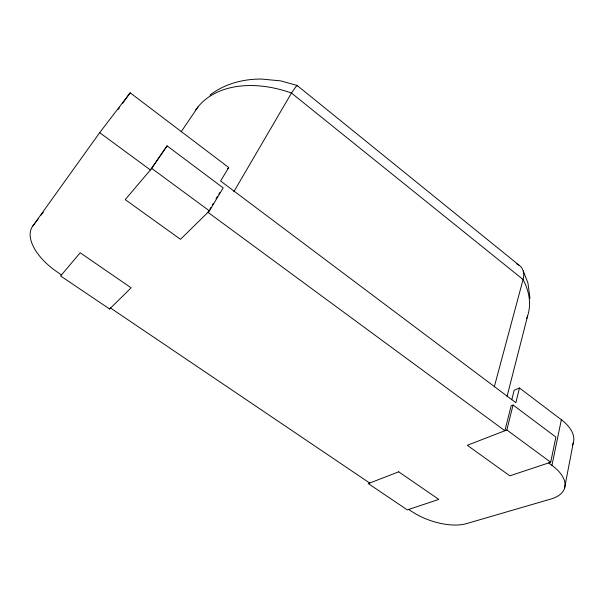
<?xml version="1.0" encoding="UTF-8"?>
<svg xmlns="http://www.w3.org/2000/svg" width="604" height="604" viewBox="0 0 604 604"><rect width="100%" height="100%" fill="white"/><g stroke="black" fill="none" stroke-linecap="round" stroke-linejoin="round"><path stroke-width="0.91" d="M564.514 488.342L573.241 443.011M513.068 405.005L506.862 429.973L467.3 445.284L509.836 475.824L550.689 462.249L555.906 437.092L513.068 405.005L511.127 405.812L504.891 430.735L207.965 212.321L208.916 210.736M408.749 509.421L411.701 511.414A41.382 19.094 18.5 0 0 466.469 523.638L551.067 498.979A46.372 22.99 15.7 0 0 551.95 465.352L561.35 419.727L519.485 387.987L514.14 390.282L511.762 399.765M519.485 387.987L515.854 402.702L220.596 181.019L228.727 167.542L130.17 92.812L99.683 132.669L32.646 226.228A48.343 24.764 32.5 0 0 57.629 272.291L61.472 274.888M507.058 396.413L527.579 316.058M494.299 386.824L523.079 279.516C524.559 274.488 523.698 268.214 519.01 265.156L297.145 85.474L280.709 80.883L261.555 79.056C243.284 78.935 224.56 83.76 209.996 95.092M233.816 191.77L291.475 93.039L296.866 85.33M209.86 209.15L210.811 207.557M212.231 205.179L213.174 203.593M216.021 198.837L217.44 196.459M218.867 194.08L219.811 192.495M167.082 145.874L151.702 168.388L125.239 199.63L180.505 239.312L209.414 210.894L223.155 187.874L167.082 145.874L150.381 169.958L99.683 132.669M109.596 309.014L131.151 287.829L80.204 252.789L60.581 275.945L109.596 309.014L110.57 307.474M181.102 131.868L198.044 106.878M118.248 109.377L119.335 107.874M122.582 103.36L130.17 92.812M32.646 226.228L38.248 218.859M41.049 215.175L43.292 212.231M227.587 168.712L228.727 167.542M516.722 263.948L519.01 265.156M110.577 308.048L369.693 483.041M151.702 168.388L209.414 210.894M506.862 429.973L550.689 462.249M548.651 462.928L551.95 465.352M523.275 271.015L527.964 283.102L529.995 298.255M297.145 85.474L297.153 86.183M526.665 318.534A94.194 60.023 18.8 0 0 523.079 279.516L291.475 93.039A100.483 68.041 29.9 0 0 195.288 110.683M561.35 419.727A44.734 23.82 14.9 0 1 572.32 445.201M398.7 471.822L368.304 483.585L407.307 509.897L438.829 499.425L398.7 471.822"/></g></svg>
